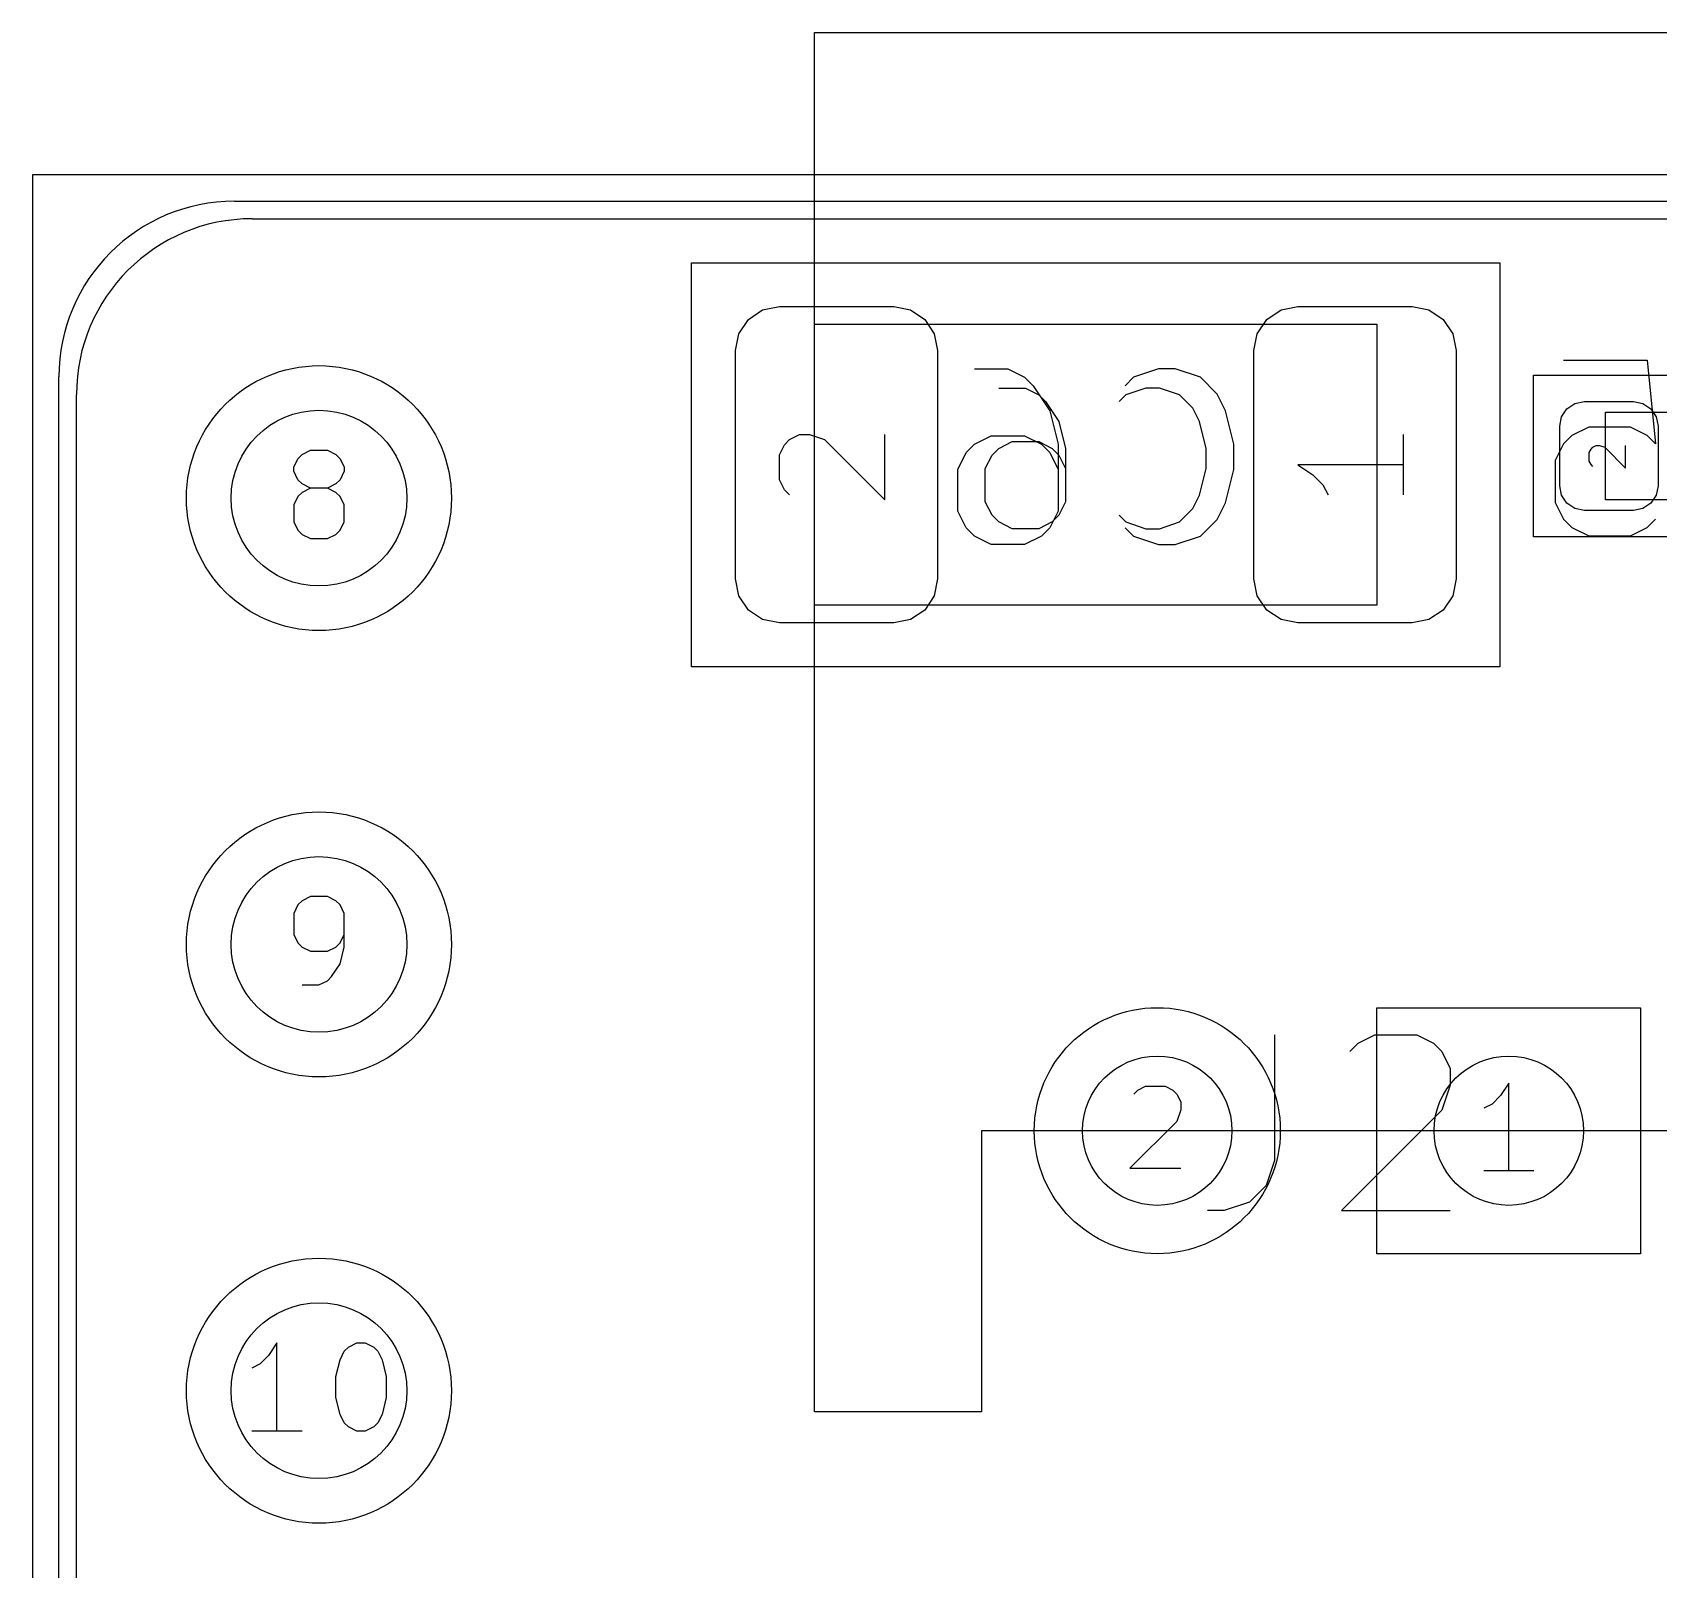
# Model space of a CAD drawing. Header units: millimetres. Extents: x 11.8 to 38.3, y -37 to -11.
# Drawn here: x 11.85 to 21.1, y -19.79 to -11.04 of the extents above; entities that cross this region are included whole.
import ezdxf

# ---------------------------------------------------------------- set-up
doc = ezdxf.new("R2010")
doc.units = ezdxf.units.MM
for name, color, linetype, true_color in [('B.Courtyard', 4, 'CONTINUOUS', 0x26e9ff), ('B.Fab', 155, 'CONTINUOUS', 0x585d84), ('Edge.Cuts', 254, 'CONTINUOUS', 0xd0d2cd), ('F.Courtyard', 6, 'CONTINUOUS', 0xff26e2), ('F.Fab', 9, 'CONTINUOUS', 0xafafaf)]:
    doc.layers.add(name, color=color, linetype=linetype, true_color=true_color)

msp = doc.modelspace()

# ---------------------------------------------------------------- linework, layer by layer
at = {"layer": 'B.Courtyard', "linetype": 'CONTINUOUS'}
for p, q in [((15.6, -12.35), (20.2, -12.35)), ((15.6, -14.65), (15.6, -12.35)), ((20.2, -12.35), (20.2, -14.65)), ((20.39, -12.99), (22.21, -12.99)), ((20.39, -13.91), (20.39, -12.99)), ((22.21, -13.91), (20.39, -13.91)), ((20.2, -14.65), (15.6, -14.65))]:
    msp.add_line(p, q, dxfattribs=at)
at = {"layer": 'B.Courtyard'}
for centre, radius in [((13.48, -13.69), 0.5), ((13.48, -16.23), 0.5), ((18.25, -17.29), 0.424993), ((20.25, -17.29), 0.424993), ((13.48, -18.77), 0.5)]:
    msp.add_circle(centre, radius, dxfattribs=at)
at = {"layer": 'B.Fab', "linetype": 'CONTINUOUS'}
for p, q in [((15.86903, -12.754329), (15.923223, -12.673223)), ((15.923223, -12.673223), (16.004329, -12.61903)), ((16.004329, -12.61903), (16.1, -12.6)), ((16.1, -12.6), (16.75, -12.6)), ((16.75, -12.6), (16.845671, -12.61903)), ((16.845671, -12.61903), (16.926777, -12.673223)), ((16.926777, -12.673223), (16.98097, -12.754329)), ((18.81903, -12.754329), (18.873223, -12.673223)), ((18.873223, -12.673223), (18.954329, -12.61903)), ((18.954329, -12.61903), (19.05, -12.6)), ((19.05, -12.6), (19.7, -12.6)), ((19.7, -12.6), (19.795671, -12.61903)), ((19.795671, -12.61903), (19.876777, -12.673223)), ((19.876777, -12.673223), (19.93097, -12.754329)), ((15.85, -12.85), (15.86903, -12.754329)), ((16.3, -12.7), (19.5, -12.7)), ((16.3, -14.3), (16.3, -12.7)), ((16.98097, -12.754329), (17, -12.85)), ((18.8, -12.85), (18.81903, -12.754329)), ((19.5, -12.7), (19.5, -14.3)), ((19.93097, -12.754329), (19.95, -12.85)), ((15.85, -14.15), (15.85, -12.85)), ((17, -12.85), (17, -14.15)), ((18.8, -14.15), (18.8, -12.85)), ((19.95, -12.85), (19.95, -14.15)), ((20.561904, -12.904819), (21.038094, -12.904819)), ((21.038094, -12.904819), (21.085713, -13.381009)), ((17.209523, -12.954819), (17.399999, -12.954819)), ((17.399999, -12.954819), (17.495237, -13.002438)), ((17.495237, -13.002438), (17.542856, -13.050057)), ((18.114285, -13.002438), (18.066666, -13.050057)), ((18.257142, -12.954819), (18.114285, -13.002438)), ((18.35238, -12.954819), (18.257142, -12.954819)), ((18.495237, -13.002438), (18.35238, -12.954819)), ((18.590475, -13.097676), (18.495237, -13.002438)), ((17.347618, -13.063855), (17.499999, -13.063855)), ((17.499999, -13.063855), (17.57619, -13.10195)), ((17.542856, -13.050057), (17.638094, -13.192914)), ((17.57619, -13.10195), (17.614285, -13.140045)), ((18.071428, -13.10195), (18.033332, -13.140045)), ((18.185713, -13.063855), (18.071428, -13.10195)), ((18.261904, -13.063855), (18.185713, -13.063855)), ((18.37619, -13.10195), (18.261904, -13.063855)), ((18.45238, -13.17814), (18.37619, -13.10195)), ((18.638094, -13.192914), (18.590475, -13.097676)), ((17.614285, -13.140045), (17.690475, -13.254331)), ((17.638094, -13.192914), (17.685713, -13.38339)), ((18.490475, -13.254331), (18.45238, -13.17814)), ((18.685713, -13.38339), (18.638094, -13.192914)), ((20.54, -13.28), (20.550657, -13.226424)), ((20.550657, -13.226424), (20.581005, -13.181005)), ((20.581005, -13.181005), (20.626424, -13.150657)), ((20.626424, -13.150657), (20.68, -13.14)), ((20.68, -13.14), (20.96, -13.14)), ((20.8, -13.2), (21.8, -13.2)), ((20.8, -13.7), (20.8, -13.2)), ((20.96, -13.14), (21.013576, -13.150657)), ((21.013576, -13.150657), (21.058995, -13.181005)), ((21.058995, -13.181005), (21.089343, -13.226424)), ((21.089343, -13.226424), (21.1, -13.28)), ((17.690475, -13.254331), (17.728571, -13.406712)), ((18.528571, -13.406712), (18.490475, -13.254331)), ((20.54, -13.62), (20.54, -13.28)), ((20.704761, -13.285771), (20.609523, -13.33339)), ((20.942856, -13.285771), (20.704761, -13.285771)), ((21.038094, -13.33339), (20.942856, -13.285771)), ((21.1, -13.28), (21.1, -13.62)), ((16.099971, -13.442856), (16.128542, -13.385714)), ((16.128542, -13.385714), (16.157114, -13.357142)), ((16.157114, -13.357142), (16.214257, -13.328571)), ((16.214257, -13.328571), (16.2714, -13.328571)), ((16.2714, -13.328571), (16.357114, -13.357142)), ((16.357114, -13.357142), (16.699971, -13.699999)), ((16.699971, -13.699999), (16.699971, -13.328571)), ((17.161904, -13.431009), (17.209523, -13.38339)), ((17.209523, -13.38339), (17.304761, -13.335771)), ((17.304761, -13.335771), (17.495237, -13.335771)), ((17.309523, -13.444807), (17.347618, -13.406712)), ((17.347618, -13.406712), (17.423809, -13.368617)), ((17.423809, -13.368617), (17.57619, -13.368617)), ((17.495237, -13.335771), (17.590475, -13.38339)), ((17.57619, -13.368617), (17.65238, -13.406712)), ((17.590475, -13.38339), (17.638094, -13.431009)), ((17.65238, -13.406712), (17.690475, -13.444807)), ((17.685713, -13.38339), (17.685713, -13.764342)), ((17.728571, -13.406712), (17.728571, -13.711474)), ((18.528571, -13.520998), (18.528571, -13.406712)), ((18.685713, -13.526247), (18.685713, -13.38339)), ((19.649971, -13.328571), (19.649971, -13.671428)), ((20.561904, -13.381009), (20.514285, -13.476247)), ((20.609523, -13.33339), (20.561904, -13.381009)), ((20.708046, -13.430317), (20.717887, -13.410634)), ((20.717887, -13.410634), (20.727728, -13.400793)), ((20.727728, -13.400793), (20.747411, -13.390952)), ((20.747411, -13.390952), (20.767093, -13.390952)), ((20.767093, -13.390952), (20.796617, -13.400793)), ((20.796617, -13.400793), (20.914712, -13.518888)), ((20.914712, -13.518888), (20.914712, -13.390952)), ((21.085713, -13.381009), (21.038094, -13.33339)), ((13.33638, -13.513444), (13.360317, -13.465571)), ((13.360317, -13.465571), (13.384253, -13.441634)), ((13.384253, -13.441634), (13.432126, -13.417698)), ((13.432126, -13.417698), (13.527872, -13.417698)), ((13.527872, -13.417698), (13.575745, -13.441634)), ((13.575745, -13.441634), (13.599682, -13.465571)), ((13.599682, -13.465571), (13.623618, -13.513444)), ((16.099971, -13.585714), (16.099971, -13.442856)), ((17.114285, -13.526247), (17.161904, -13.431009)), ((17.271428, -13.520998), (17.309523, -13.444807)), ((17.638094, -13.431009), (17.685713, -13.526247)), ((17.690475, -13.444807), (17.728571, -13.520998)), ((19.649971, -13.499999), (19.049971, -13.499999)), ((19.049971, -13.499999), (19.135685, -13.557142)), ((20.514285, -13.476247), (20.514285, -13.714342)), ((20.708046, -13.479523), (20.708046, -13.430317)), ((20.717887, -13.499205), (20.708046, -13.479523)), ((20.727728, -13.509047), (20.717887, -13.499205)), ((13.33638, -13.53738), (13.33638, -13.513444)), ((13.360317, -13.585253), (13.33638, -13.53738)), ((13.384253, -13.60919), (13.360317, -13.585253)), ((13.599682, -13.585253), (13.575745, -13.60919)), ((13.623618, -13.53738), (13.599682, -13.585253)), ((13.623618, -13.513444), (13.623618, -13.53738)), ((16.128542, -13.642856), (16.099971, -13.585714)), ((17.114285, -13.764342), (17.114285, -13.526247)), ((17.271428, -13.711474), (17.271428, -13.520998)), ((18.490475, -13.673379), (18.528571, -13.520998)), ((18.638094, -13.716723), (18.685713, -13.526247)), ((19.135685, -13.557142), (19.192828, -13.614285)), ((13.360317, -13.680999), (13.33638, -13.728872)), ((13.384253, -13.657063), (13.360317, -13.680999)), ((13.432126, -13.633126), (13.384253, -13.60919)), ((13.432126, -13.633126), (13.384253, -13.657063)), ((13.527872, -13.633126), (13.432126, -13.633126)), ((13.575745, -13.60919), (13.527872, -13.633126)), ((13.575745, -13.657063), (13.527872, -13.633126)), ((13.599682, -13.680999), (13.575745, -13.657063)), ((13.623618, -13.728872), (13.599682, -13.680999)), ((16.157114, -13.671428), (16.128542, -13.642856)), ((18.45238, -13.749569), (18.490475, -13.673379)), ((19.192828, -13.614285), (19.2214, -13.671428)), ((20.550657, -13.673576), (20.54, -13.62)), ((20.581005, -13.718995), (20.550657, -13.673576)), ((21.089343, -13.673576), (21.058995, -13.718995)), ((21.1, -13.62), (21.089343, -13.673576)), ((13.33638, -13.728872), (13.33638, -13.824618)), ((13.623618, -13.824618), (13.623618, -13.728872)), ((17.161904, -13.85958), (17.114285, -13.764342)), ((17.309523, -13.787664), (17.271428, -13.711474)), ((17.685713, -13.764342), (17.638094, -13.85958)), ((17.728571, -13.711474), (17.690475, -13.787664)), ((18.37619, -13.82576), (18.45238, -13.749569)), ((18.590475, -13.811961), (18.638094, -13.716723)), ((20.514285, -13.714342), (20.561904, -13.80958)), ((20.626424, -13.749343), (20.581005, -13.718995)), ((20.68, -13.76), (20.626424, -13.749343)), ((20.96, -13.76), (20.68, -13.76)), ((21.8, -13.7), (20.8, -13.7)), ((21.013576, -13.749343), (20.96, -13.76)), ((21.058995, -13.718995), (21.013576, -13.749343)), ((13.33638, -13.824618), (13.360317, -13.872491)), ((13.360317, -13.872491), (13.384253, -13.896428)), ((13.575745, -13.896428), (13.599682, -13.872491)), ((13.599682, -13.872491), (13.623618, -13.824618)), ((17.209523, -13.9072), (17.161904, -13.85958)), ((17.347618, -13.82576), (17.309523, -13.787664)), ((17.423809, -13.863855), (17.347618, -13.82576)), ((17.57619, -13.863855), (17.423809, -13.863855)), ((17.65238, -13.82576), (17.57619, -13.863855)), ((17.638094, -13.85958), (17.590475, -13.9072)), ((17.690475, -13.787664), (17.65238, -13.82576)), ((18.033332, -13.787664), (18.071428, -13.82576)), ((18.066666, -13.85958), (18.114285, -13.9072)), ((18.071428, -13.82576), (18.185713, -13.863855)), ((18.185713, -13.863855), (18.261904, -13.863855)), ((18.261904, -13.863855), (18.37619, -13.82576)), ((18.495237, -13.9072), (18.590475, -13.811961)), ((20.561904, -13.80958), (20.609523, -13.8572)), ((20.609523, -13.8572), (20.704761, -13.904819)), ((20.942856, -13.904819), (21.038094, -13.8572)), ((21.038094, -13.8572), (21.085713, -13.80958)), ((13.384253, -13.896428), (13.432126, -13.920364)), ((13.432126, -13.920364), (13.527872, -13.920364)), ((13.527872, -13.920364), (13.575745, -13.896428)), ((17.304761, -13.954819), (17.209523, -13.9072)), ((17.495237, -13.954819), (17.304761, -13.954819)), ((17.590475, -13.9072), (17.495237, -13.954819)), ((18.114285, -13.9072), (18.257142, -13.954819)), ((18.257142, -13.954819), (18.35238, -13.954819)), ((18.35238, -13.954819), (18.495237, -13.9072)), ((20.704761, -13.904819), (20.942856, -13.904819)), ((15.86903, -14.245671), (15.85, -14.15)), ((17, -14.15), (16.98097, -14.245671)), ((18.81903, -14.245671), (18.8, -14.15)), ((19.95, -14.15), (19.93097, -14.245671)), ((15.923223, -14.326777), (15.86903, -14.245671)), ((16.98097, -14.245671), (16.926777, -14.326777)), ((18.873223, -14.326777), (18.81903, -14.245671)), ((19.93097, -14.245671), (19.876777, -14.326777)), ((16.004329, -14.38097), (15.923223, -14.326777)), ((19.5, -14.3), (16.3, -14.3)), ((16.926777, -14.326777), (16.845671, -14.38097)), ((18.954329, -14.38097), (18.873223, -14.326777)), ((19.876777, -14.326777), (19.795671, -14.38097)), ((16.1, -14.4), (16.004329, -14.38097)), ((16.75, -14.4), (16.1, -14.4)), ((16.845671, -14.38097), (16.75, -14.4)), ((19.05, -14.4), (18.954329, -14.38097)), ((19.7, -14.4), (19.05, -14.4)), ((19.795671, -14.38097), (19.7, -14.4)), ((13.360317, -16.005571), (13.33638, -16.053444)), ((13.384253, -15.981634), (13.360317, -16.005571)), ((13.432126, -15.957698), (13.384253, -15.981634)), ((13.527872, -15.957698), (13.432126, -15.957698)), ((13.575745, -15.981634), (13.527872, -15.957698)), ((13.599682, -16.005571), (13.575745, -15.981634)), ((13.623618, -16.053444), (13.599682, -16.005571)), ((13.33638, -16.053444), (13.33638, -16.173126)), ((13.623618, -16.244936), (13.623618, -16.053444)), ((13.33638, -16.173126), (13.360317, -16.220999)), ((13.599682, -16.220999), (13.623618, -16.173126)), ((13.360317, -16.220999), (13.384253, -16.244936)), ((13.384253, -16.244936), (13.432126, -16.268872)), ((13.432126, -16.268872), (13.527872, -16.268872)), ((13.527872, -16.268872), (13.575745, -16.244936)), ((13.575745, -16.244936), (13.599682, -16.220999)), ((13.599682, -16.340682), (13.623618, -16.244936)), ((13.551809, -16.412491), (13.599682, -16.340682)), ((13.384253, -16.460364), (13.479999, -16.460364)), ((13.479999, -16.460364), (13.527872, -16.436428)), ((13.527872, -16.436428), (13.551809, -16.412491)), ((19.5, -16.59), (21, -16.59)), ((19.5, -17.99), (19.5, -16.59)), ((21, -16.59), (21, -17.99)), ((20.25, -17.019142), (20.202381, -17.090571)), ((20.25, -17.519142), (20.25, -17.019142)), ((18.116666, -17.081644), (18.138888, -17.059422)), ((18.138888, -17.059422), (18.183333, -17.0372)), ((18.183333, -17.0372), (18.294444, -17.0372)), ((18.294444, -17.0372), (18.338888, -17.059422)), ((18.338888, -17.059422), (18.36111, -17.081644)), ((18.36111, -17.081644), (18.383333, -17.126088)), ((20.202381, -17.090571), (20.154762, -17.13819)), ((18.383333, -17.170533), (18.36111, -17.237199)), ((18.383333, -17.126088), (18.383333, -17.170533)), ((20.154762, -17.13819), (20.107143, -17.161999)), ((18.36111, -17.237199), (18.094444, -17.503866)), ((18.094444, -17.503866), (18.383333, -17.503866)), ((20.392857, -17.519142), (20.107143, -17.519142)), ((21, -17.99), (19.5, -17.99)), ((13.240634, -18.497698), (13.192761, -18.569507)), ((13.240634, -19.000364), (13.240634, -18.497698)), ((13.647555, -18.521634), (13.695428, -18.497698)), ((13.695428, -18.497698), (13.743301, -18.497698)), ((13.743301, -18.497698), (13.791174, -18.521634)), ((13.192761, -18.569507), (13.144888, -18.61738)), ((13.575745, -18.68919), (13.599682, -18.593444)), ((13.599682, -18.593444), (13.623618, -18.545571)), ((13.623618, -18.545571), (13.647555, -18.521634)), ((13.791174, -18.521634), (13.81511, -18.545571)), ((13.81511, -18.545571), (13.839047, -18.593444)), ((13.839047, -18.593444), (13.862983, -18.68919)), ((13.144888, -18.61738), (13.097015, -18.641317)), ((13.575745, -18.808872), (13.575745, -18.68919)), ((13.862983, -18.68919), (13.862983, -18.808872)), ((13.599682, -18.904618), (13.575745, -18.808872)), ((13.862983, -18.808872), (13.839047, -18.904618)), ((13.623618, -18.952491), (13.599682, -18.904618)), ((13.647555, -18.976428), (13.623618, -18.952491)), ((13.81511, -18.952491), (13.791174, -18.976428)), ((13.839047, -18.904618), (13.81511, -18.952491)), ((13.384253, -19.000364), (13.097015, -19.000364)), ((13.695428, -19.000364), (13.647555, -18.976428)), ((13.743301, -19.000364), (13.695428, -19.000364)), ((13.791174, -18.976428), (13.743301, -19.000364))]:
    msp.add_line(p, q, dxfattribs=at)
at = {"layer": 'B.Fab'}
for centre, radius in [((13.48, -13.69), 0.754), ((13.48, -13.69), 0.5), ((13.48, -16.23), 0.754), ((13.48, -16.23), 0.5), ((18.25, -17.29), 0.7), ((18.25, -17.29), 0.424993), ((20.25, -17.29), 0.424993), ((13.48, -18.77), 0.754), ((13.48, -18.77), 0.5)]:
    msp.add_circle(centre, radius, dxfattribs=at)
at = {"layer": 'Edge.Cuts', "linetype": 'CONTINUOUS'}
for p, q in [((13, -12), (36, -12)), ((12, -34.7), (12, -13))]:
    msp.add_line(p, q, dxfattribs=at)
at = {"layer": 'Edge.Cuts'}
for centre, radius in [((13.48, -13.69), 0.5), ((13.48, -16.23), 0.5), ((18.25, -17.29), 0.424993), ((20.25, -17.29), 0.424993), ((13.48, -18.77), 0.5)]:
    msp.add_circle(centre, radius, dxfattribs=at)
msp.add_arc((13, -13), 1, 90, 180, dxfattribs=at)
at = {"layer": 'F.Courtyard', "linetype": 'CONTINUOUS'}
for p, q in [((16.3, -11.04), (22.2, -11.04)), ((16.3, -18.89), (16.3, -11.04)), ((11.85, -11.85), (11.85, -37.05)), ((30.35, -11.85), (11.85, -11.85)), ((17.25, -17.29), (17.25, -18.89)), ((19.25, -17.29), (17.25, -17.29)), ((21.25, -17.29), (19.25, -17.29)), ((17.25, -18.89), (16.3, -18.89))]:
    msp.add_line(p, q, dxfattribs=at)
at = {"layer": 'F.Courtyard'}
for centre, radius in [((13.48, -13.69), 0.5), ((13.48, -16.23), 0.5), ((18.25, -17.29), 0.424993), ((20.25, -17.29), 0.424993), ((13.48, -18.77), 0.5)]:
    msp.add_circle(centre, radius, dxfattribs=at)
at = {"layer": 'F.Fab', "linetype": 'CONTINUOUS'}
for p, q in [((13.1, -12.1), (29.1, -12.1)), ((12.1, -34.6), (12.1, -13.1)), ((13.33638, -13.513444), (13.360317, -13.465571)), ((13.360317, -13.465571), (13.384253, -13.441634)), ((13.384253, -13.441634), (13.432126, -13.417698)), ((13.432126, -13.417698), (13.527872, -13.417698)), ((13.527872, -13.417698), (13.575745, -13.441634)), ((13.575745, -13.441634), (13.599682, -13.465571)), ((13.599682, -13.465571), (13.623618, -13.513444)), ((13.33638, -13.53738), (13.33638, -13.513444)), ((13.360317, -13.585253), (13.33638, -13.53738)), ((13.384253, -13.60919), (13.360317, -13.585253)), ((13.599682, -13.585253), (13.575745, -13.60919)), ((13.623618, -13.53738), (13.599682, -13.585253)), ((13.623618, -13.513444), (13.623618, -13.53738)), ((13.360317, -13.680999), (13.33638, -13.728872)), ((13.384253, -13.657063), (13.360317, -13.680999)), ((13.432126, -13.633126), (13.384253, -13.60919)), ((13.432126, -13.633126), (13.384253, -13.657063)), ((13.527872, -13.633126), (13.432126, -13.633126)), ((13.575745, -13.60919), (13.527872, -13.633126)), ((13.575745, -13.657063), (13.527872, -13.633126)), ((13.599682, -13.680999), (13.575745, -13.657063)), ((13.623618, -13.728872), (13.599682, -13.680999)), ((13.33638, -13.728872), (13.33638, -13.824618)), ((13.623618, -13.824618), (13.623618, -13.728872)), ((13.33638, -13.824618), (13.360317, -13.872491)), ((13.360317, -13.872491), (13.384253, -13.896428)), ((13.575745, -13.896428), (13.599682, -13.872491)), ((13.599682, -13.872491), (13.623618, -13.824618)), ((13.384253, -13.896428), (13.432126, -13.920364)), ((13.432126, -13.920364), (13.527872, -13.920364)), ((13.527872, -13.920364), (13.575745, -13.896428)), ((13.360317, -16.005571), (13.33638, -16.053444)), ((13.384253, -15.981634), (13.360317, -16.005571)), ((13.432126, -15.957698), (13.384253, -15.981634)), ((13.527872, -15.957698), (13.432126, -15.957698)), ((13.575745, -15.981634), (13.527872, -15.957698)), ((13.599682, -16.005571), (13.575745, -15.981634)), ((13.623618, -16.053444), (13.599682, -16.005571)), ((13.33638, -16.053444), (13.33638, -16.173126)), ((13.623618, -16.244936), (13.623618, -16.053444)), ((13.33638, -16.173126), (13.360317, -16.220999)), ((13.599682, -16.220999), (13.623618, -16.173126)), ((13.360317, -16.220999), (13.384253, -16.244936)), ((13.384253, -16.244936), (13.432126, -16.268872)), ((13.432126, -16.268872), (13.527872, -16.268872)), ((13.527872, -16.268872), (13.575745, -16.244936)), ((13.575745, -16.244936), (13.599682, -16.220999)), ((13.599682, -16.340682), (13.623618, -16.244936)), ((13.551809, -16.412491), (13.599682, -16.340682)), ((13.384253, -16.460364), (13.479999, -16.460364)), ((13.479999, -16.460364), (13.527872, -16.436428)), ((13.527872, -16.436428), (13.551809, -16.412491)), ((19.5, -16.59), (21, -16.59)), ((19.5, -17.99), (19.5, -16.59)), ((21, -16.59), (21, -17.99)), ((18.916666, -16.744819), (18.916666, -17.459104)), ((18.916666, -16.744819), (18.916666, -17.459104)), ((19.392857, -16.792438), (19.488095, -16.744819)), ((19.392857, -16.792438), (19.488095, -16.744819)), ((19.488095, -16.744819), (19.72619, -16.744819)), ((19.488095, -16.744819), (19.72619, -16.744819)), ((19.72619, -16.744819), (19.821428, -16.792438)), ((19.72619, -16.744819), (19.821428, -16.792438)), ((19.345238, -16.840057), (19.392857, -16.792438)), ((19.345238, -16.840057), (19.392857, -16.792438)), ((19.821428, -16.792438), (19.869047, -16.840057)), ((19.821428, -16.792438), (19.869047, -16.840057)), ((19.869047, -16.840057), (19.916666, -16.935295)), ((19.869047, -16.840057), (19.916666, -16.935295)), ((19.916666, -16.935295), (19.916666, -17.030533)), ((19.916666, -16.935295), (19.916666, -17.030533)), ((20.25, -17.019142), (20.202381, -17.090571)), ((20.25, -17.519142), (20.25, -17.019142)), ((18.116666, -17.081644), (18.138888, -17.059422)), ((18.138888, -17.059422), (18.183333, -17.0372)), ((18.183333, -17.0372), (18.294444, -17.0372)), ((18.294444, -17.0372), (18.338888, -17.059422)), ((18.338888, -17.059422), (18.36111, -17.081644)), ((18.36111, -17.081644), (18.383333, -17.126088)), ((19.916666, -17.030533), (19.869047, -17.17339)), ((19.916666, -17.030533), (19.869047, -17.17339)), ((20.202381, -17.090571), (20.154762, -17.13819)), ((18.383333, -17.170533), (18.36111, -17.237199)), ((18.383333, -17.126088), (18.383333, -17.170533)), ((19.869047, -17.17339), (19.297619, -17.744819)), ((19.869047, -17.17339), (19.297619, -17.744819)), ((20.154762, -17.13819), (20.107143, -17.161999)), ((18.36111, -17.237199), (18.094444, -17.503866)), ((18.916666, -17.459104), (18.869047, -17.601961)), ((18.916666, -17.459104), (18.869047, -17.601961)), ((18.094444, -17.503866), (18.383333, -17.503866)), ((20.392857, -17.519142), (20.107143, -17.519142)), ((18.869047, -17.601961), (18.773809, -17.6972)), ((18.869047, -17.601961), (18.773809, -17.6972)), ((18.630952, -17.744819), (18.535714, -17.744819)), ((18.630952, -17.744819), (18.535714, -17.744819)), ((18.773809, -17.6972), (18.630952, -17.744819)), ((18.773809, -17.6972), (18.630952, -17.744819)), ((19.297619, -17.744819), (19.916666, -17.744819)), ((19.297619, -17.744819), (19.916666, -17.744819)), ((21, -17.99), (19.5, -17.99)), ((13.240634, -18.497698), (13.192761, -18.569507)), ((13.240634, -19.000364), (13.240634, -18.497698)), ((13.647555, -18.521634), (13.695428, -18.497698)), ((13.695428, -18.497698), (13.743301, -18.497698)), ((13.743301, -18.497698), (13.791174, -18.521634)), ((13.192761, -18.569507), (13.144888, -18.61738)), ((13.575745, -18.68919), (13.599682, -18.593444)), ((13.599682, -18.593444), (13.623618, -18.545571)), ((13.623618, -18.545571), (13.647555, -18.521634)), ((13.791174, -18.521634), (13.81511, -18.545571)), ((13.81511, -18.545571), (13.839047, -18.593444)), ((13.839047, -18.593444), (13.862983, -18.68919)), ((13.144888, -18.61738), (13.097015, -18.641317)), ((13.575745, -18.808872), (13.575745, -18.68919)), ((13.862983, -18.68919), (13.862983, -18.808872)), ((13.599682, -18.904618), (13.575745, -18.808872)), ((13.862983, -18.808872), (13.839047, -18.904618)), ((13.623618, -18.952491), (13.599682, -18.904618)), ((13.647555, -18.976428), (13.623618, -18.952491)), ((13.81511, -18.952491), (13.791174, -18.976428)), ((13.839047, -18.904618), (13.81511, -18.952491)), ((13.384253, -19.000364), (13.097015, -19.000364)), ((13.695428, -19.000364), (13.647555, -18.976428)), ((13.743301, -19.000364), (13.695428, -19.000364)), ((13.791174, -18.976428), (13.743301, -19.000364))]:
    msp.add_line(p, q, dxfattribs=at)
at = {"layer": 'F.Fab'}
for centre, radius in [((13.48, -13.69), 0.754), ((13.48, -13.69), 0.5), ((13.48, -16.23), 0.754), ((13.48, -16.23), 0.5), ((18.25, -17.29), 0.7), ((18.25, -17.29), 0.424993), ((20.25, -17.29), 0.424993), ((13.48, -18.77), 0.754), ((13.48, -18.77), 0.5)]:
    msp.add_circle(centre, radius, dxfattribs=at)
msp.add_arc((13.1, -13.1), 1, 90, 180, dxfattribs=at)

doc.saveas('drawing.dxf')
